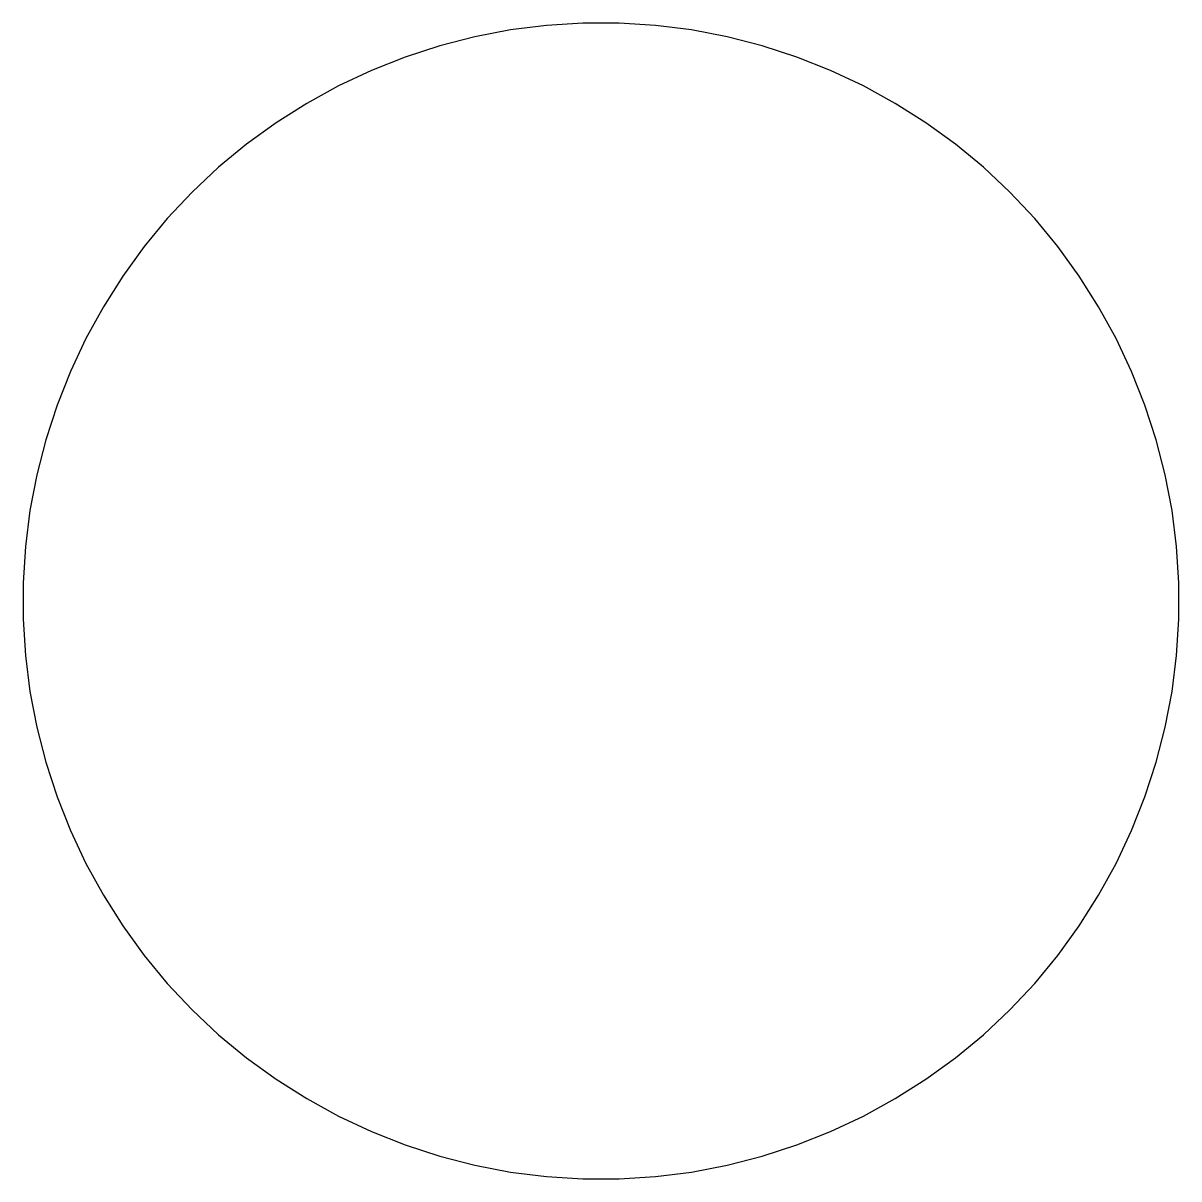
# Model space of a CAD drawing. Header units: millimetres. Extents: x -37.5 to 37.5, y -37.5 to 37.5.
import ezdxf

# ---------------------------------------------------------------- set-up
doc = ezdxf.new("R2010")
doc.units = ezdxf.units.MM
doc.layers.get('0').update_dxf_attribs({"linetype": 'CONTINUOUS'})

msp = doc.modelspace()

# ---------------------------------------------------------------- linework, layer by layer
msp.add_lwpolyline([(36.597, 8.18), (36.011, 10.462), (35.283, 12.703), (34.416, 14.893), (33.413, 17.025), (32.278, 19.089), (31.016, 21.078), (29.631, 22.984), (28.129, 24.799), (26.517, 26.517), (24.799, 28.129), (22.984, 29.631), (21.078, 31.016), (19.089, 32.278), (17.025, 33.413), (14.893, 34.416), (12.703, 35.283), (10.462, 36.011), (8.18, 36.597), (5.866, 37.038), (3.529, 37.334), (1.178, 37.481), (-1.178, 37.481), (-3.529, 37.334), (-5.866, 37.038), (-8.18, 36.597), (-10.462, 36.011), (-12.703, 35.283), (-14.893, 34.416), (-17.025, 33.413), (-19.089, 32.278), (-21.078, 31.016), (-22.984, 29.631), (-24.799, 28.129), (-26.517, 26.517), (-28.129, 24.799), (-29.631, 22.984), (-31.016, 21.078), (-32.278, 19.089), (-33.413, 17.025), (-34.416, 14.893), (-35.283, 12.703), (-36.011, 10.462), (-36.597, 8.18), (-37.038, 5.866), (-37.334, 3.529), (-37.481, 1.178), (-37.481, -1.178), (-37.334, -3.529), (-37.038, -5.866), (-36.597, -8.18), (-36.011, -10.462), (-35.283, -12.703), (-34.416, -14.893), (-33.413, -17.025), (-32.278, -19.089), (-31.016, -21.078), (-29.631, -22.984), (-28.129, -24.799), (-26.517, -26.517), (-24.799, -28.129), (-22.984, -29.631), (-21.078, -31.016), (-19.089, -32.278), (-17.025, -33.413), (-14.893, -34.416), (-12.703, -35.283), (-10.462, -36.011), (-8.18, -36.597), (-5.866, -37.038), (-3.529, -37.334), (-1.178, -37.481), (1.178, -37.481), (3.529, -37.334), (5.866, -37.038), (8.18, -36.597), (10.462, -36.011), (12.703, -35.283), (14.893, -34.416), (17.025, -33.413), (19.089, -32.278), (21.078, -31.016), (22.984, -29.631), (24.799, -28.129), (26.517, -26.517), (28.129, -24.799), (29.631, -22.984), (31.016, -21.078), (32.278, -19.089), (33.413, -17.025), (34.416, -14.893), (35.283, -12.703), (36.011, -10.462), (36.597, -8.18), (37.038, -5.866), (37.334, -3.529), (37.481, -1.178), (37.481, 1.178), (37.334, 3.529), (37.038, 5.866)], close=True)

doc.saveas('drawing.dxf')
